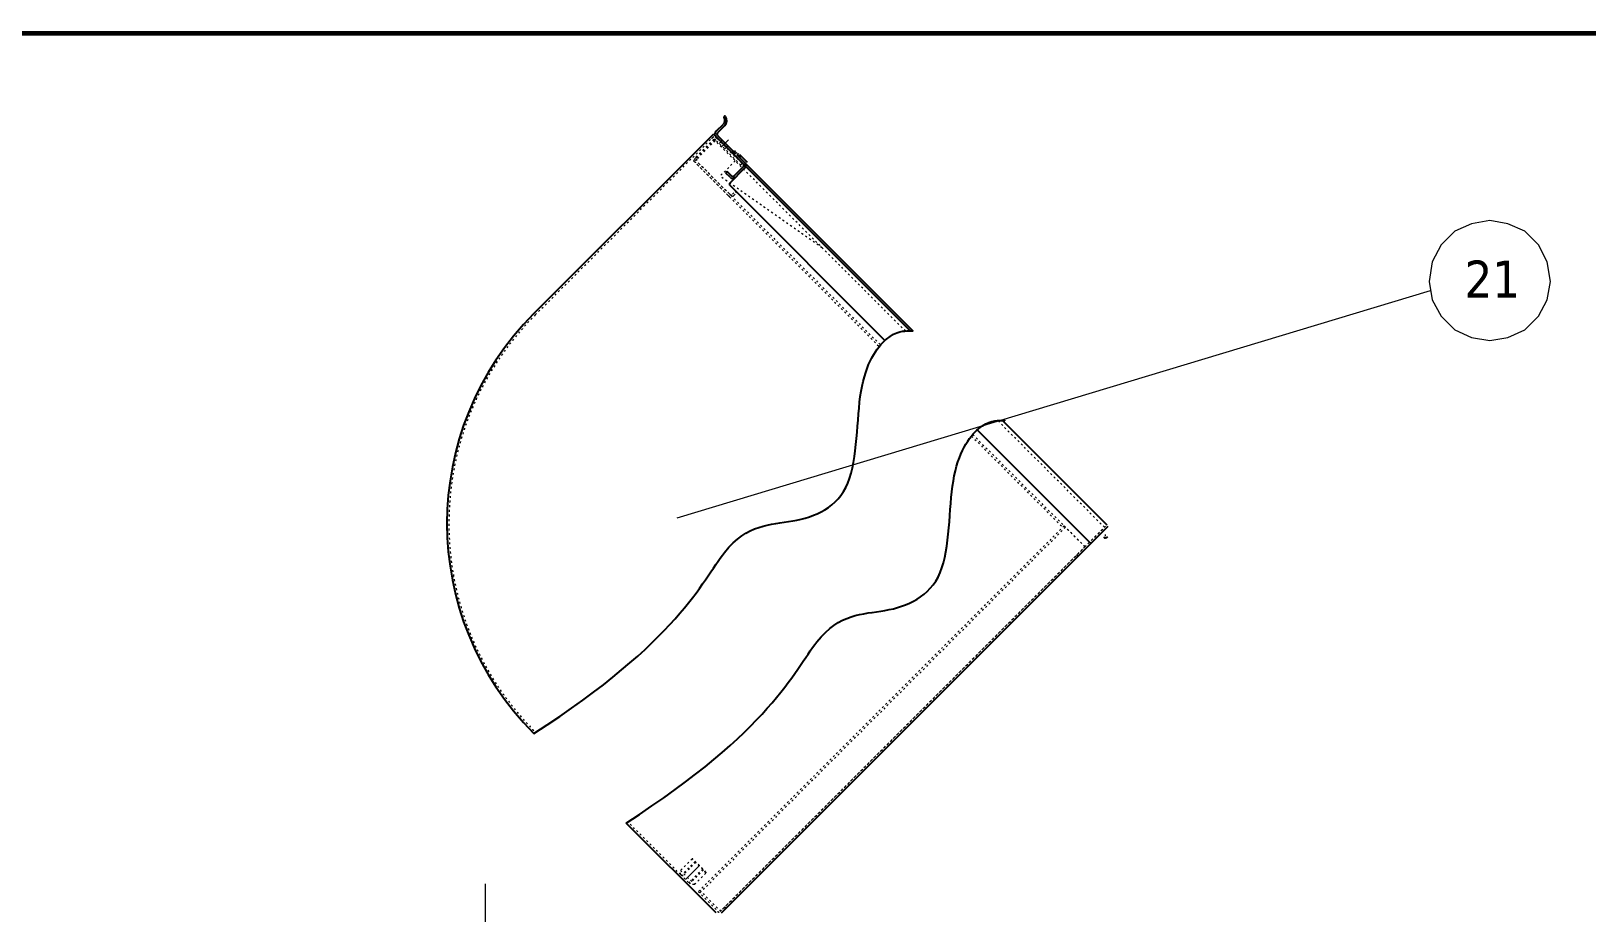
# Model space of a CAD drawing. Header units: millimetres. Extents: x 13152 to 35014, y -6229 to -226.
# Drawn here: x 21946 to 23528, y -1255 to -358 of the extents above; entities that cross this region are included whole.
import ezdxf

# ---------------------------------------------------------------- set-up
doc = ezdxf.new("R2010")
doc.units = ezdxf.units.MM
doc.header["$LTSCALE"] = 4
doc.linetypes.add('ACAD_ISO03W100', pattern=[1.18, 0.47, -0.71])
doc.linetypes.add('ACAD_ISO10W100', pattern=[18, 12, -3, 0, -3])
doc.layers.add('1', color=12, linetype='Continuous')
doc.layers.add('标注、文本', color=3, linetype='Continuous', lineweight=25)
doc.layers.add('铁心', color=3, linetype='Continuous', lineweight=0)
doc.styles.add('Tahoma$001', font='tahoma.ttf', dxfattribs={"height": 2.159784})

msp = doc.modelspace()

# ---------------------------------------------------------------- linework, layer by layer
at = {"layer": '1', "color": 0, "lineweight": 40, "const_width": 4.72}
msp.add_lwpolyline([(19640.94, -4086.14), (24824.19, -4086.14), (24824.19, -360.68), (19640.94, -360.68), (19640.94, -4086.14)], dxfattribs=at)
at = {"layer": '标注、文本'}
for p, q in [((22642.32, -460.19), (22649.75, -452.77)), ((22651.16, -454.18), (22643.73, -461.61)), ((22650.39, -445.05), (22650.39, -445.05)), ((22457.06, -645.45), (22639.49, -463.02)), ((22839.61, -663.13), (22639.49, -463.02)), ((22657.88, -481.4), (22642.32, -465.85)), ((22643.73, -464.43), (22659.29, -479.99)), ((22669.9, -493.43), (22664.95, -488.48)), ((22674.14, -492.01), (22666.36, -484.23)), ((22671.31, -492.01), (22666.36, -487.06)), ((22653.63, -501.2), (22652.22, -502.62)), ((22656.46, -506.86), (22652.22, -502.62)), ((22657.88, -505.45), (22653.63, -501.2)), ((22671.31, -497.67), (22656.46, -512.52)), ((22669.9, -496.25), (22660.71, -505.45)), ((22668.48, -492.01), (22839.61, -663.13)), ((22669.9, -493.43), (22839.61, -663.13)), ((22671.31, -492.01), (22842.42, -663.12)), ((22656.46, -515.35), (22813.97, -672.85)), ((22842.08, -663.37), (22842.42, -663.12)), ((23039.67, -860.37), (22933.43, -754.13)), ((22933.43, -754.13), (23039.67, -860.37)), ((22933.43, -754.13), (23039.67, -860.37)), ((22907.79, -763.85), (23021.99, -878.04)), ((22647.93, -1254.93), (23041.08, -861.78)), ((22642.27, -1254.93), (22550.88, -1163.54)), ((22632.02, -1214.27), (22632.02, -1213.57)), ((22652.17, -1250.69), (22650.76, -1249.27))]:
    msp.add_line(p, q, dxfattribs=at)
at = {"layer": '标注、文本', "color": 2, "linetype": 'ACAD_ISO03W100', "lineweight": 18}
for p, q in [((22458.47, -646.87), (22640.91, -464.43)), ((22458.47, -646.87), (22637.72, -467.62)), ((22640.55, -469.03), (22619.34, -490.25)), ((22639.84, -468.33), (22621.46, -486.71)), ((22641.26, -469.74), (22622.87, -488.13)), ((22641.26, -469.74), (22639.84, -468.33)), ((22834.75, -663.23), (22640.55, -469.03)), ((22667.42, -494.49), (22641.96, -469.03)), ((22643.38, -467.62), (22668.83, -493.07)), ((22646.91, -471.15), (22645.5, -472.57)), ((22648.68, -469.38), (22647.27, -470.8)), ((22619.34, -490.25), (22808.18, -679.09)), ((22620.75, -488.83), (22809.46, -677.54)), ((22661.76, -490.25), (22646.21, -505.8)), ((22652.57, -476.81), (22651.16, -478.23)), ((22654.34, -475.04), (22652.93, -476.45)), ((22654.69, -525.6), (22621.46, -492.37)), ((22656.11, -524.19), (22622.87, -490.95)), ((22750.15, -578.63), (22646.21, -505.8)), ((22668.83, -493.07), (22667.42, -494.49)), ((22658.93, -524.19), (22661.76, -521.36)), ((22663.18, -522.77), (22661.76, -521.36)), ((22660.35, -525.6), (22663.18, -522.77)), ((23037.19, -862.84), (22928.57, -754.22)), ((22902, -770.08), (22994.76, -862.84)), ((22903.28, -768.54), (22996.18, -861.43)), ((22996.18, -861.43), (22624.24, -1233.37)), ((22997.59, -862.84), (22625.65, -1234.78)), ((22646.52, -1253.52), (23039.67, -860.37)), ((22994.76, -862.84), (22996.18, -861.43)), ((23017.39, -882.64), (22996.18, -861.43)), ((22996.18, -861.43), (23017.39, -882.64)), ((23017.39, -882.64), (23037.19, -862.84)), ((23017.39, -882.64), (22646.52, -1253.52)), ((23010.34, -892.23), (23008.22, -890.91)), ((22458.78, -1071.44), (22458.47, -1071.13)), ((22606.21, -1216.04), (22552.6, -1162.43)), ((22617.88, -1200.13), (22606.21, -1211.8)), ((22618.59, -1200.13), (22617.88, -1200.13)), ((22632.02, -1214.27), (22617.88, -1200.13)), ((22632.02, -1213.57), (22618.59, -1200.13)), ((22606.21, -1216.04), (22606.21, -1211.8)), ((22606.21, -1211.8), (22620.35, -1225.94)), ((22606.21, -1216.04), (22616.11, -1225.94)), ((22621.06, -1202.61), (22606.92, -1216.75)), ((22621.77, -1203.31), (22607.63, -1217.46)), ((22628.84, -1210.38), (22614.7, -1224.53)), ((22629.55, -1211.09), (22615.4, -1225.23)), ((22620.35, -1225.94), (22632.02, -1214.27)), ((22620.35, -1225.94), (22616.11, -1225.94)), ((22624.24, -1233.37), (22644.97, -1254.1)), ((22625.65, -1231.95), (22646.87, -1253.17))]:
    msp.add_line(p, q, dxfattribs=at)
at = {"layer": '标注、文本', "color": 1, "linetype": 'ACAD_ISO10W100', "lineweight": 18}
for p, q in [((22651.35, -472.38), (22647.65, -476.08)), ((22654.97, -468.75), (22648.05, -475.67)), ((22625.3, -1206.85), (22611.16, -1220.99)), ((22407.32, -1225.26), (22407.32, -2229.64))]:
    msp.add_line(p, q, dxfattribs=at)
at = {"layer": '标注、文本'}
for centre, radius, start, end in [((22646.21, -449.23), 5, 315, 35.40593), ((22651.1, -445.75), 1, 135, 215.40593), ((22651.1, -445.75), 1, 35.40593, 135), ((22646.21, -449.23), 7, 315, 35.40593), ((22645.15, -463.02), 4, 135, 225), ((22645.15, -463.02), 2, 135, 225), ((22660.71, -478.58), 4, 225, 315), ((22660.71, -478.58), 2, 225, 315), ((22667.78, -485.65), 4, 135, 225), ((22667.78, -485.65), 2, 135, 225), ((22659.29, -504.03), 2, 225, 315), ((22668.48, -494.84), 2, 315, 45), ((22668.48, -494.84), 4, 315, 45), ((22657.88, -513.93), 2, 135, 225), ((22659.29, -504.03), 4, 225, 315), ((22670.61, -859), 302, 135, 225), ((23023.4, -876.63), 2, 225, 315), ((23038.03, -870.03), 3.5, 238, 315), ((23038.03, -870.03), 1, 238, 315)]:
    msp.add_arc(centre, radius, start, end, dxfattribs=at)
at = {"layer": '标注、文本', "color": 2, "linetype": 'ACAD_ISO03W100', "lineweight": 18}
for centre, radius, start, end in [((22640.55, -470.45), 4, 45, 135), ((22640.55, -470.45), 2, 45, 135), ((22624.29, -489.54), 4, 135, 225), ((22624.29, -489.54), 2, 135, 225), ((22657.52, -522.77), 4, 225, 315), ((22657.52, -522.77), 2, 225, 315), ((22670.61, -859), 300, 135, 225), ((22645.1, -1252.1), 2, 225, 315)]:
    msp.add_arc(centre, radius, start, end, dxfattribs=at)
at = {"layer": '标注、文本'}
for points in [[(22457.06, -1072.55), (22604.45, -977.82), (22650.98, -857.59), (22720.43, -861.88), (22788.44, -833.26), (22783.28, -712.73), (22816.98, -663.16), (22842.43, -663.13), (22842.43, -663.13), (22842.08, -663.37)], [(22550.88, -1163.54), (22698.27, -1068.82), (22744.8, -948.58), (22814.25, -952.88), (22882.26, -924.25), (22877.1, -803.72), (22910.81, -754.15), (22936.25, -754.12), (22936.25, -754.12), (22935.9, -754.36)]]:
    msp.add_open_spline(points, degree=3, dxfattribs=at)
at = {"layer": '铁心', "lineweight": 13}
msp.add_lwpolyline([(23490.85, -612.79), (23487.54, -592.91), (23478.51, -575.75), (23464.65, -561.89), (23447.48, -554.36), (23429.11, -551.05), (23410.44, -554.36), (23393.57, -561.89), (23379.72, -575.75), (23370.38, -592.91), (23367.37, -612.79), (23370.38, -631.47), (23379.72, -648.33), (23393.57, -662.19), (23410.44, -670.02), (23429.11, -673.03), (23447.48, -670.02), (23464.65, -662.19), (23478.51, -648.33), (23487.54, -631.47)], close=True, dxfattribs=at)
msp.add_lwpolyline([(22602.84, -853.35), (23368.87, -622.13), (23368.87, -622.13)], dxfattribs=at)

# ---------------------------------------------------------------- texts
at = {"layer": '铁心', "lineweight": 13, "style": 'Tahoma$001'}
msp.add_text('21', height=37.589, dxfattribs=at).set_placement((23403.43, -629.21))

doc.saveas('drawing.dxf')
